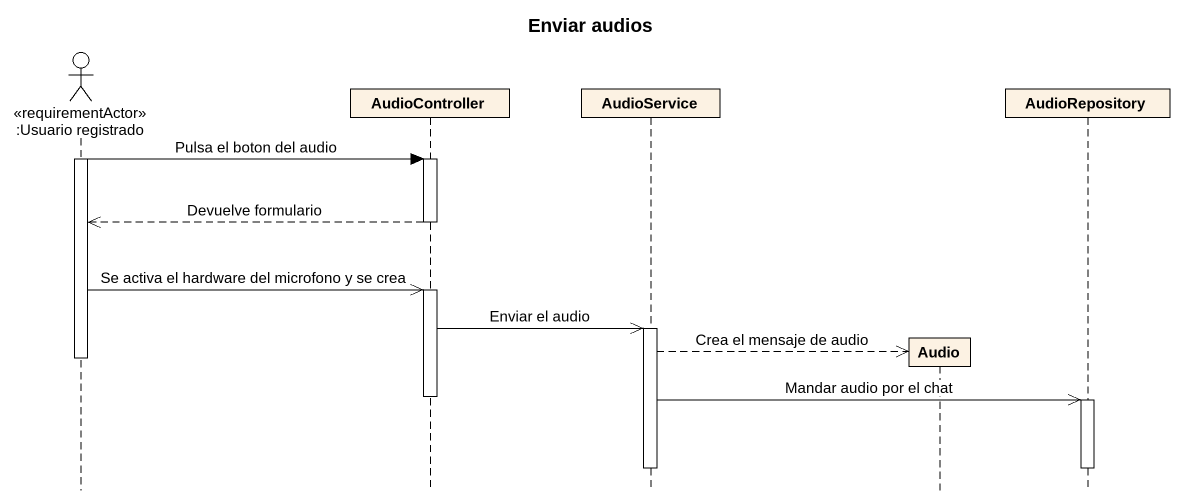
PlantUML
@startuml
title Enviar audios
hide footbox
actor ":Usuario registrado" as Usuario_registrado <<requirementActor>>
participant AudioController
participant AudioService
participant Audio
participant AudioRepository

activate Usuario_registrado
Usuario_registrado -> AudioController : Pulsa el boton del audio
activate AudioController
AudioController -->> Usuario_registrado : Devuelve formulario
deactivate AudioController
Usuario_registrado ->> AudioController : Se activa el hardware del microfono y se crea
activate AudioController
AudioController ->> AudioService : Enviar el audio
activate AudioService
AudioService -->> Audio ** : Crea el mensaje de audio
deactivate Usuario_registrado
deactivate AudioController
AudioService ->> AudioRepository : Mandar audio por el chat
activate AudioRepository
deactivate AudioService
deactivate AudioRepository
@enduml
